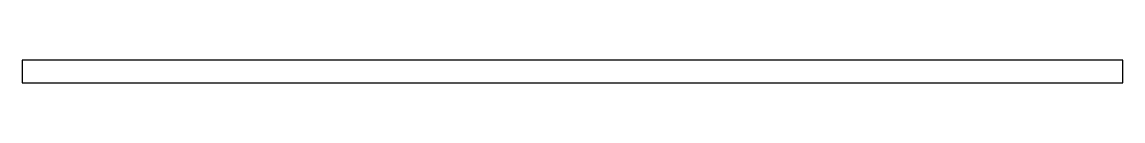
# Model space of a CAD drawing. Header units: metres. Extents: x -25 to 1.8, y -0.3 to 0.3.
import ezdxf

# ---------------------------------------------------------------- set-up
doc = ezdxf.new("R2010")
doc.units = ezdxf.units.M
doc.layers.add('feedline', color=90, linetype='Continuous')

msp = doc.modelspace()

# ---------------------------------------------------------------- linework, layer by layer
at = {"layer": 'feedline'}
msp.add_lwpolyline([(-25, -0.28), (1.8, -0.28), (1.8, 0.28), (-25, 0.28), (-25, -0.28)], close=True, dxfattribs=at)

doc.saveas('drawing.dxf')
